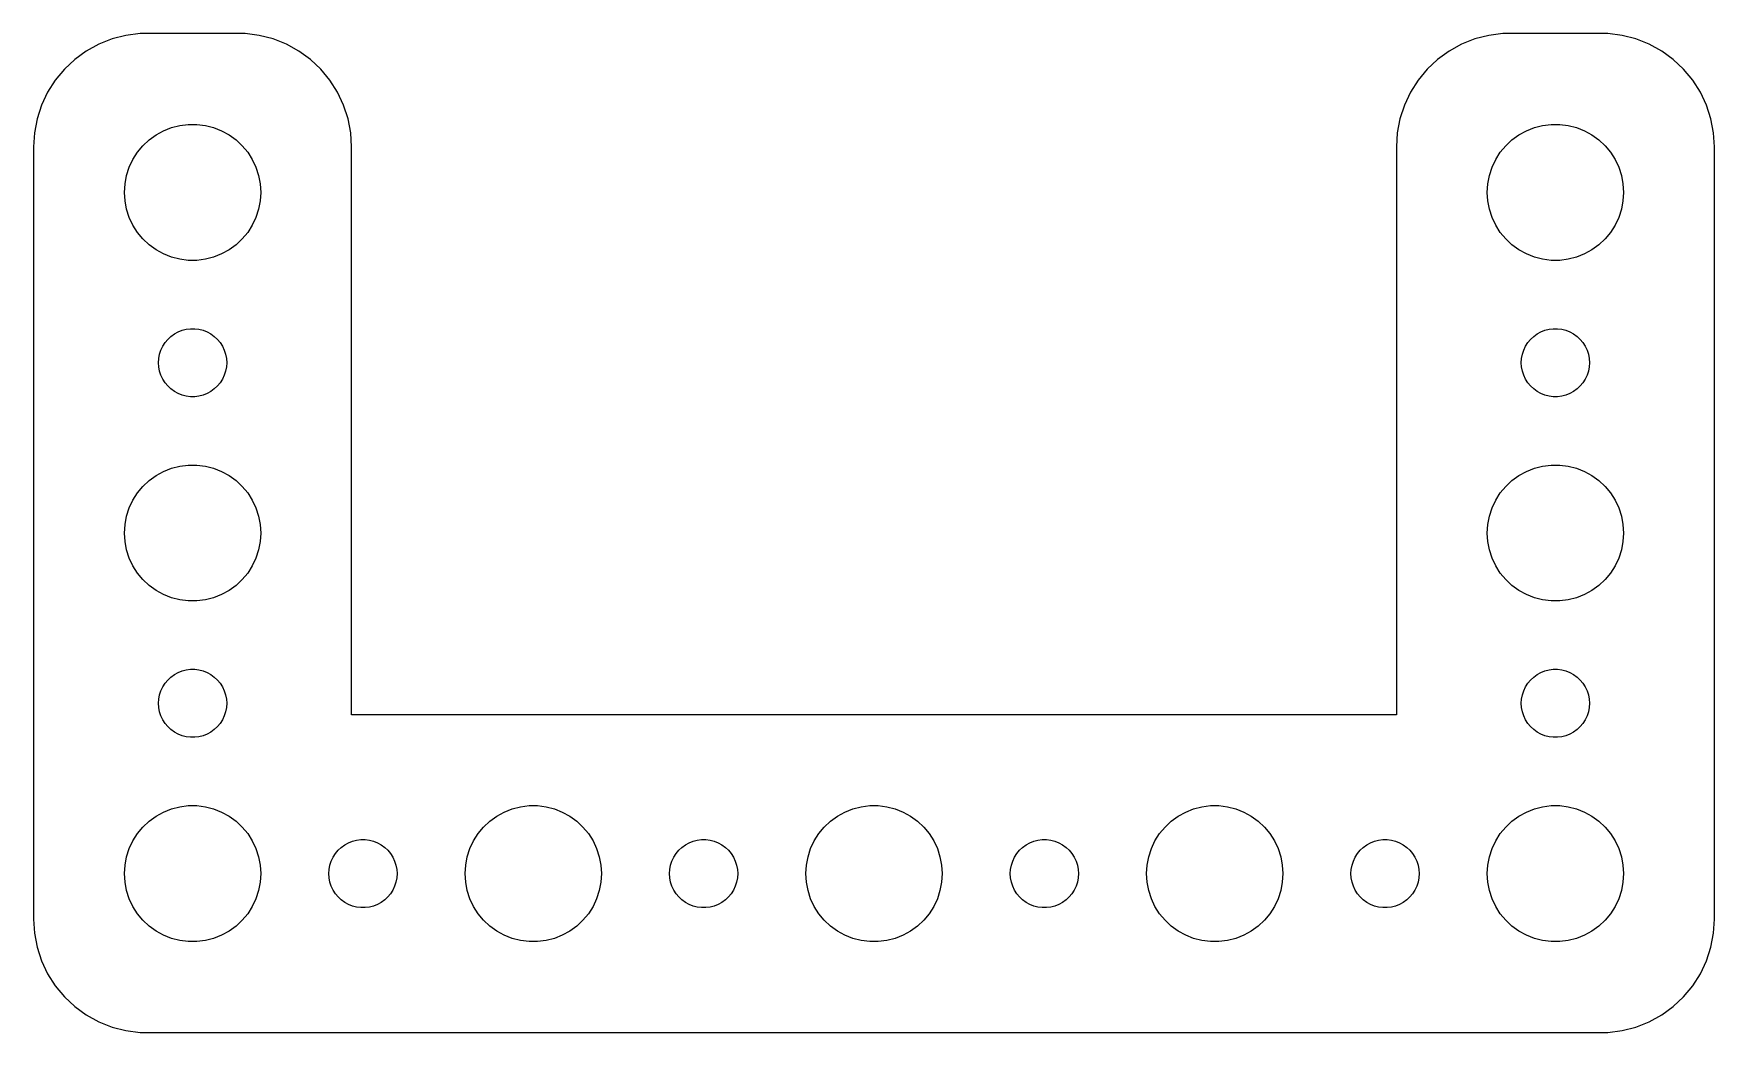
# Model space of a CAD drawing. Header units: metres. Extents: x -37 to 37, y 47 to 145.
# Drawn here: x -37 to 37, y 47 to 91 of the extents above; entities that cross this region are included whole.
import ezdxf

# ---------------------------------------------------------------- set-up
doc = ezdxf.new("R2010")
doc.units = ezdxf.units.M

msp = doc.modelspace()

# ---------------------------------------------------------------- linework, layer by layer
for p, q in [((-34.1289, 90.5241), (-34.6791, 90.2216)), ((-33.5451, 90.7553), (-34.1289, 90.5241)), ((-32.9369, 90.9114), (-33.5451, 90.7553)), ((-32.3139, 90.9901), (-32.9369, 90.9114)), ((-27.686, 90.9901), (-32.3139, 90.9901)), ((-27.0631, 90.9114), (-27.686, 90.9901)), ((-26.4549, 90.7553), (-27.0631, 90.9114)), ((-25.8711, 90.5241), (-26.4549, 90.7553)), ((-25.3209, 90.2216), (-25.8711, 90.5241)), ((25.8711, 90.5241), (25.3209, 90.2216)), ((26.4549, 90.7553), (25.8711, 90.5241)), ((27.0631, 90.9114), (26.4549, 90.7553)), ((27.686, 90.9901), (27.0631, 90.9114)), ((32.3139, 90.9901), (27.686, 90.9901)), ((32.9369, 90.9114), (32.3139, 90.9901)), ((33.5451, 90.7553), (32.9369, 90.9114)), ((34.1289, 90.5241), (33.5451, 90.7553)), ((34.6791, 90.2216), (34.1289, 90.5241)), ((-35.1871, 89.8526), (-35.6448, 89.4227)), ((-34.6791, 90.2216), (-35.1871, 89.8526)), ((-24.8129, 89.8526), (-25.3209, 90.2216)), ((-24.3551, 89.4227), (-24.8129, 89.8526)), ((24.8129, 89.8526), (24.3551, 89.4227)), ((25.3209, 90.2216), (24.8129, 89.8526)), ((35.1871, 89.8526), (34.6791, 90.2216)), ((35.6448, 89.4227), (35.1871, 89.8526)), ((-36.0451, 88.9389), (-36.3815, 88.4088)), ((-35.6448, 89.4227), (-36.0451, 88.9389)), ((-23.9549, 88.9389), (-24.3551, 89.4227)), ((-23.6185, 88.4088), (-23.9549, 88.9389)), ((23.9549, 88.9389), (23.6185, 88.4088)), ((24.3551, 89.4227), (23.9549, 88.9389)), ((36.0451, 88.9389), (35.6448, 89.4227)), ((36.3815, 88.4088), (36.0451, 88.9389)), ((-36.3815, 88.4088), (-36.6489, 87.8406)), ((-23.3511, 87.8406), (-23.6185, 88.4088)), ((23.6185, 88.4088), (23.3511, 87.8406)), ((36.6489, 87.8406), (36.3815, 88.4088)), ((-36.6489, 87.8406), (-36.8429, 87.2434)), ((-23.1571, 87.2434), (-23.3511, 87.8406)), ((23.3511, 87.8406), (23.1571, 87.2434)), ((36.8429, 87.2434), (36.6489, 87.8406)), ((-36.9606, 86.6267), (-37, 86)), ((-36.8429, 87.2434), (-36.9606, 86.6267)), ((-31.6075, 86.533), (-31.2773, 86.7145)), ((-31.2773, 86.7145), (-30.927, 86.8532)), ((-30.927, 86.8532), (-30.5621, 86.9469)), ((-30.5621, 86.9469), (-30.1884, 86.9941)), ((-30.1884, 86.9941), (-29.8116, 86.9941)), ((-29.8116, 86.9941), (-29.4379, 86.9469)), ((-29.4379, 86.9469), (-29.0729, 86.8532)), ((-29.0729, 86.8532), (-28.7227, 86.7145)), ((-28.7227, 86.7145), (-28.3925, 86.533)), ((-23.0394, 86.6267), (-23.1571, 87.2434)), ((-23, 86), (-23.0394, 86.6267)), ((23.0394, 86.6267), (23, 86)), ((23.1571, 87.2434), (23.0394, 86.6267)), ((28.3925, 86.533), (28.7227, 86.7145)), ((28.7227, 86.7145), (29.0729, 86.8532)), ((29.0729, 86.8532), (29.4379, 86.9469)), ((29.4379, 86.9469), (29.8116, 86.9941)), ((29.8116, 86.9941), (30.1884, 86.9941)), ((30.1884, 86.9941), (30.5621, 86.9469)), ((30.5621, 86.9469), (30.927, 86.8532)), ((30.927, 86.8532), (31.2773, 86.7145)), ((31.2773, 86.7145), (31.6075, 86.533)), ((36.9606, 86.6267), (36.8429, 87.2434)), ((37, 86), (36.9606, 86.6267)), ((-37, 86), (-37, 52)), ((-32.427, 85.7634), (-32.1869, 86.0536)), ((-32.1869, 86.0536), (-31.9123, 86.3115)), ((-31.9123, 86.3115), (-31.6075, 86.533)), ((-28.3925, 86.533), (-28.0877, 86.3115)), ((-28.0877, 86.3115), (-27.8131, 86.0536)), ((-27.8131, 86.0536), (-27.5729, 85.7634)), ((-23, 60.9901), (-23, 86)), ((23, 86), (23, 60.9901)), ((27.5729, 85.7634), (27.8131, 86.0536)), ((27.8131, 86.0536), (28.0877, 86.3115)), ((28.0877, 86.3115), (28.3925, 86.533)), ((31.6075, 86.533), (31.9123, 86.3115)), ((31.9123, 86.3115), (32.1869, 86.0536)), ((32.1869, 86.0536), (32.427, 85.7634)), ((37, 52), (37, 86)), ((-32.9057, 84.7461), (-32.7893, 85.1044)), ((-32.7893, 85.1044), (-32.6289, 85.4453)), ((-32.6289, 85.4453), (-32.427, 85.7634)), ((-27.5729, 85.7634), (-27.3711, 85.4453)), ((-27.3711, 85.4453), (-27.2107, 85.1044)), ((-27.2107, 85.1044), (-27.0942, 84.7461)), ((27.0942, 84.7461), (27.2107, 85.1044)), ((27.2107, 85.1044), (27.3711, 85.4453)), ((27.3711, 85.4453), (27.5729, 85.7634)), ((32.427, 85.7634), (32.6289, 85.4453)), ((32.6289, 85.4453), (32.7893, 85.1044)), ((32.7893, 85.1044), (32.9057, 84.7461)), ((-33, 84), (-32.9763, 84.376)), ((-32.9763, 84.376), (-32.9057, 84.7461)), ((-27.0942, 84.7461), (-27.0237, 84.376)), ((-27.0237, 84.376), (-27, 84)), ((27, 84), (27.0237, 84.376)), ((27.0237, 84.376), (27.0942, 84.7461)), ((32.9057, 84.7461), (32.9763, 84.376)), ((32.9763, 84.376), (33, 84)), ((-32.9763, 83.624), (-33, 84)), ((-32.9057, 83.2539), (-32.9763, 83.624)), ((-27.0237, 83.624), (-27.0942, 83.2539)), ((-27, 84), (-27.0237, 83.624)), ((27.0237, 83.624), (27, 84)), ((27.0942, 83.2539), (27.0237, 83.624)), ((32.9763, 83.624), (32.9057, 83.2539)), ((33, 84), (32.9763, 83.624)), ((-32.7893, 82.8956), (-32.9057, 83.2539)), ((-32.6289, 82.5547), (-32.7893, 82.8956)), ((-27.2107, 82.8956), (-27.3711, 82.5547)), ((-27.0942, 83.2539), (-27.2107, 82.8956)), ((27.2107, 82.8956), (27.0942, 83.2539)), ((27.3711, 82.5547), (27.2107, 82.8956)), ((32.7893, 82.8956), (32.6289, 82.5547)), ((32.9057, 83.2539), (32.7893, 82.8956)), ((-32.427, 82.2366), (-32.6289, 82.5547)), ((-32.1869, 81.9464), (-32.427, 82.2366)), ((-27.5729, 82.2366), (-27.8131, 81.9464)), ((-27.3711, 82.5547), (-27.5729, 82.2366)), ((27.5729, 82.2366), (27.3711, 82.5547)), ((27.8131, 81.9464), (27.5729, 82.2366)), ((32.427, 82.2366), (32.1869, 81.9464)), ((32.6289, 82.5547), (32.427, 82.2366)), ((-31.9123, 81.6884), (-32.1869, 81.9464)), ((-31.6075, 81.467), (-31.9123, 81.6884)), ((-31.2773, 81.2855), (-31.6075, 81.467)), ((-28.3925, 81.467), (-28.7227, 81.2855)), ((-28.0877, 81.6884), (-28.3925, 81.467)), ((-27.8131, 81.9464), (-28.0877, 81.6884)), ((28.0877, 81.6884), (27.8131, 81.9464)), ((28.3925, 81.467), (28.0877, 81.6884)), ((28.7227, 81.2855), (28.3925, 81.467)), ((31.6075, 81.467), (31.2773, 81.2855)), ((31.9123, 81.6884), (31.6075, 81.467)), ((32.1869, 81.9464), (31.9123, 81.6884)), ((-30.927, 81.1468), (-31.2773, 81.2855)), ((-30.5621, 81.0531), (-30.927, 81.1468)), ((-30.1884, 81.0059), (-30.5621, 81.0531)), ((-29.8116, 81.0059), (-30.1884, 81.0059)), ((-29.4379, 81.0531), (-29.8116, 81.0059)), ((-29.0729, 81.1468), (-29.4379, 81.0531)), ((-28.7227, 81.2855), (-29.0729, 81.1468)), ((29.0729, 81.1468), (28.7227, 81.2855)), ((29.4379, 81.0531), (29.0729, 81.1468)), ((29.8116, 81.0059), (29.4379, 81.0531)), ((30.1884, 81.0059), (29.8116, 81.0059)), ((30.5621, 81.0531), (30.1884, 81.0059)), ((30.927, 81.1468), (30.5621, 81.0531)), ((31.2773, 81.2855), (30.927, 81.1468)), ((-30.9561, 77.6558), (-30.8037, 77.7665)), ((-30.8037, 77.7665), (-30.6387, 77.8572)), ((-30.6387, 77.8572), (-30.4635, 77.9266)), ((-30.4635, 77.9266), (-30.2811, 77.9734)), ((-30.2811, 77.9734), (-30.0942, 77.997)), ((-30.0942, 77.997), (-29.9058, 77.997)), ((-29.9058, 77.997), (-29.7189, 77.9734)), ((-29.7189, 77.9734), (-29.5365, 77.9266)), ((-29.5365, 77.9266), (-29.3613, 77.8572)), ((-29.3613, 77.8572), (-29.1963, 77.7665)), ((-29.1963, 77.7665), (-29.0439, 77.6558)), ((29.0439, 77.6558), (29.1963, 77.7665)), ((29.1963, 77.7665), (29.3613, 77.8572)), ((29.3613, 77.8572), (29.5365, 77.9266)), ((29.5365, 77.9266), (29.7189, 77.9734)), ((29.7189, 77.9734), (29.9058, 77.997)), ((29.9058, 77.997), (30.0942, 77.997)), ((30.0942, 77.997), (30.2811, 77.9734)), ((30.2811, 77.9734), (30.4635, 77.9266)), ((30.4635, 77.9266), (30.6387, 77.8572)), ((30.6387, 77.8572), (30.8037, 77.7665)), ((30.8037, 77.7665), (30.9561, 77.6558)), ((-31.4529, 76.873), (-31.3947, 77.0522)), ((-31.3947, 77.0522), (-31.3145, 77.2226)), ((-31.3145, 77.2226), (-31.2135, 77.3817)), ((-31.2135, 77.3817), (-31.0934, 77.5268)), ((-31.0934, 77.5268), (-30.9561, 77.6558)), ((-29.0439, 77.6558), (-28.9065, 77.5268)), ((-28.9065, 77.5268), (-28.7865, 77.3817)), ((-28.7865, 77.3817), (-28.6855, 77.2226)), ((-28.6855, 77.2226), (-28.6053, 77.0522)), ((-28.6053, 77.0522), (-28.5471, 76.873)), ((28.5471, 76.873), (28.6053, 77.0522)), ((28.6053, 77.0522), (28.6855, 77.2226)), ((28.6855, 77.2226), (28.7865, 77.3817)), ((28.7865, 77.3817), (28.9065, 77.5268)), ((28.9065, 77.5268), (29.0439, 77.6558)), ((30.9561, 77.6558), (31.0934, 77.5268)), ((31.0934, 77.5268), (31.2135, 77.3817)), ((31.2135, 77.3817), (31.3145, 77.2226)), ((31.3145, 77.2226), (31.3947, 77.0522)), ((31.3947, 77.0522), (31.4529, 76.873)), ((-31.5, 76.5), (-31.4882, 76.688)), ((-31.4882, 76.312), (-31.5, 76.5)), ((-31.4882, 76.688), (-31.4529, 76.873)), ((-31.4529, 76.127), (-31.4882, 76.312)), ((-28.5471, 76.873), (-28.5118, 76.688)), ((-28.5118, 76.312), (-28.5471, 76.127)), ((-28.5118, 76.688), (-28.5, 76.5)), ((-28.5, 76.5), (-28.5118, 76.312)), ((28.5, 76.5), (28.5118, 76.688)), ((28.5118, 76.312), (28.5, 76.5)), ((28.5118, 76.688), (28.5471, 76.873)), ((28.5471, 76.127), (28.5118, 76.312)), ((31.4529, 76.873), (31.4882, 76.688)), ((31.4882, 76.312), (31.4529, 76.127)), ((31.4882, 76.688), (31.5, 76.5)), ((31.5, 76.5), (31.4882, 76.312)), ((-31.3947, 75.9478), (-31.4529, 76.127)), ((-31.3145, 75.7774), (-31.3947, 75.9478)), ((-31.2135, 75.6183), (-31.3145, 75.7774)), ((-31.0934, 75.4732), (-31.2135, 75.6183)), ((-28.7865, 75.6183), (-28.9065, 75.4732)), ((-28.6855, 75.7774), (-28.7865, 75.6183)), ((-28.6053, 75.9478), (-28.6855, 75.7774)), ((-28.5471, 76.127), (-28.6053, 75.9478)), ((28.6053, 75.9478), (28.5471, 76.127)), ((28.6855, 75.7774), (28.6053, 75.9478)), ((28.7865, 75.6183), (28.6855, 75.7774)), ((28.9065, 75.4732), (28.7865, 75.6183)), ((31.2135, 75.6183), (31.0934, 75.4732)), ((31.3145, 75.7774), (31.2135, 75.6183)), ((31.3947, 75.9478), (31.3145, 75.7774)), ((31.4529, 76.127), (31.3947, 75.9478)), ((-30.9561, 75.3442), (-31.0934, 75.4732)), ((-30.8037, 75.2335), (-30.9561, 75.3442)), ((-30.6387, 75.1427), (-30.8037, 75.2335)), ((-30.4635, 75.0734), (-30.6387, 75.1427)), ((-30.2811, 75.0266), (-30.4635, 75.0734)), ((-30.0942, 75.003), (-30.2811, 75.0266)), ((-29.9058, 75.003), (-30.0942, 75.003)), ((-29.7189, 75.0266), (-29.9058, 75.003)), ((-29.5365, 75.0734), (-29.7189, 75.0266)), ((-29.3613, 75.1427), (-29.5365, 75.0734)), ((-29.1963, 75.2335), (-29.3613, 75.1427)), ((-29.0439, 75.3442), (-29.1963, 75.2335)), ((-28.9065, 75.4732), (-29.0439, 75.3442)), ((29.0439, 75.3442), (28.9065, 75.4732)), ((29.1963, 75.2335), (29.0439, 75.3442)), ((29.3613, 75.1427), (29.1963, 75.2335)), ((29.5365, 75.0734), (29.3613, 75.1427)), ((29.7189, 75.0266), (29.5365, 75.0734)), ((29.9058, 75.003), (29.7189, 75.0266)), ((30.0942, 75.003), (29.9058, 75.003)), ((30.2811, 75.0266), (30.0942, 75.003)), ((30.4635, 75.0734), (30.2811, 75.0266)), ((30.6387, 75.1427), (30.4635, 75.0734)), ((30.8037, 75.2335), (30.6387, 75.1427)), ((30.9561, 75.3442), (30.8037, 75.2335)), ((31.0934, 75.4732), (30.9561, 75.3442)), ((-31.2773, 71.7145), (-30.927, 71.8532)), ((-30.927, 71.8532), (-30.5621, 71.9469)), ((-30.5621, 71.9469), (-30.1884, 71.9941)), ((-30.1884, 71.9941), (-29.8116, 71.9941)), ((-29.8116, 71.9941), (-29.4379, 71.9469)), ((-29.4379, 71.9469), (-29.0729, 71.8532)), ((-29.0729, 71.8532), (-28.7227, 71.7145)), ((28.7227, 71.7145), (29.0729, 71.8532)), ((29.0729, 71.8532), (29.4379, 71.9469)), ((29.4379, 71.9469), (29.8116, 71.9941)), ((29.8116, 71.9941), (30.1884, 71.9941)), ((30.1884, 71.9941), (30.5621, 71.9469)), ((30.5621, 71.9469), (30.927, 71.8532)), ((30.927, 71.8532), (31.2773, 71.7145)), ((-32.427, 70.7634), (-32.1869, 71.0536)), ((-32.1869, 71.0536), (-31.9123, 71.3115)), ((-31.9123, 71.3115), (-31.6075, 71.533)), ((-31.6075, 71.533), (-31.2773, 71.7145)), ((-28.7227, 71.7145), (-28.3925, 71.533)), ((-28.3925, 71.533), (-28.0877, 71.3115)), ((-28.0877, 71.3115), (-27.8131, 71.0536)), ((-27.8131, 71.0536), (-27.5729, 70.7634)), ((27.5729, 70.7634), (27.8131, 71.0536)), ((27.8131, 71.0536), (28.0877, 71.3115)), ((28.0877, 71.3115), (28.3925, 71.533)), ((28.3925, 71.533), (28.7227, 71.7145)), ((31.2773, 71.7145), (31.6075, 71.533)), ((31.6075, 71.533), (31.9123, 71.3115)), ((31.9123, 71.3115), (32.1869, 71.0536)), ((32.1869, 71.0536), (32.427, 70.7634)), ((-32.7893, 70.1044), (-32.6289, 70.4453)), ((-32.6289, 70.4453), (-32.427, 70.7634)), ((-27.5729, 70.7634), (-27.3711, 70.4453)), ((-27.3711, 70.4453), (-27.2107, 70.1044)), ((27.2107, 70.1044), (27.3711, 70.4453)), ((27.3711, 70.4453), (27.5729, 70.7634)), ((32.427, 70.7634), (32.6289, 70.4453)), ((32.6289, 70.4453), (32.7893, 70.1044)), ((-32.9763, 69.376), (-32.9057, 69.7461)), ((-32.9057, 69.7461), (-32.7893, 70.1044)), ((-27.2107, 70.1044), (-27.0942, 69.7461)), ((-27.0942, 69.7461), (-27.0237, 69.376)), ((27.0237, 69.376), (27.0942, 69.7461)), ((27.0942, 69.7461), (27.2107, 70.1044)), ((32.7893, 70.1044), (32.9057, 69.7461)), ((32.9057, 69.7461), (32.9763, 69.376)), ((-33, 69), (-32.9763, 69.376)), ((-32.9763, 68.624), (-33, 69)), ((-27.0237, 69.376), (-27, 69)), ((-27, 69), (-27.0237, 68.624)), ((27, 69), (27.0237, 69.376)), ((27.0237, 68.624), (27, 69)), ((32.9763, 69.376), (33, 69)), ((33, 69), (32.9763, 68.624)), ((-32.9057, 68.2539), (-32.9763, 68.624)), ((-32.7893, 67.8956), (-32.9057, 68.2539)), ((-27.0942, 68.2539), (-27.2107, 67.8956)), ((-27.0237, 68.624), (-27.0942, 68.2539)), ((27.0942, 68.2539), (27.0237, 68.624)), ((27.2107, 67.8956), (27.0942, 68.2539)), ((32.9057, 68.2539), (32.7893, 67.8956)), ((32.9763, 68.624), (32.9057, 68.2539)), ((-32.6289, 67.5547), (-32.7893, 67.8956)), ((-32.427, 67.2366), (-32.6289, 67.5547)), ((-27.3711, 67.5547), (-27.5729, 67.2366)), ((-27.2107, 67.8956), (-27.3711, 67.5547)), ((27.3711, 67.5547), (27.2107, 67.8956)), ((27.5729, 67.2366), (27.3711, 67.5547)), ((32.6289, 67.5547), (32.427, 67.2366)), ((32.7893, 67.8956), (32.6289, 67.5547)), ((-32.1869, 66.9464), (-32.427, 67.2366)), ((-31.9123, 66.6884), (-32.1869, 66.9464)), ((-31.6075, 66.467), (-31.9123, 66.6884)), ((-28.0877, 66.6884), (-28.3925, 66.467)), ((-27.8131, 66.9464), (-28.0877, 66.6884)), ((-27.5729, 67.2366), (-27.8131, 66.9464)), ((27.8131, 66.9464), (27.5729, 67.2366)), ((28.0877, 66.6884), (27.8131, 66.9464)), ((28.3925, 66.467), (28.0877, 66.6884)), ((31.9123, 66.6884), (31.6075, 66.467)), ((32.1869, 66.9464), (31.9123, 66.6884)), ((32.427, 67.2366), (32.1869, 66.9464)), ((-31.2773, 66.2855), (-31.6075, 66.467)), ((-30.927, 66.1468), (-31.2773, 66.2855)), ((-30.5621, 66.0531), (-30.927, 66.1468)), ((-30.1884, 66.0059), (-30.5621, 66.0531)), ((-29.8116, 66.0059), (-30.1884, 66.0059)), ((-29.4379, 66.0531), (-29.8116, 66.0059)), ((-29.0729, 66.1468), (-29.4379, 66.0531)), ((-28.7227, 66.2855), (-29.0729, 66.1468)), ((-28.3925, 66.467), (-28.7227, 66.2855)), ((28.7227, 66.2855), (28.3925, 66.467)), ((29.0729, 66.1468), (28.7227, 66.2855)), ((29.4379, 66.0531), (29.0729, 66.1468)), ((29.8116, 66.0059), (29.4379, 66.0531)), ((30.1884, 66.0059), (29.8116, 66.0059)), ((30.5621, 66.0531), (30.1884, 66.0059)), ((30.927, 66.1468), (30.5621, 66.0531)), ((31.2773, 66.2855), (30.927, 66.1468)), ((31.6075, 66.467), (31.2773, 66.2855)), ((-30.6387, 62.8572), (-30.4635, 62.9266)), ((-30.4635, 62.9266), (-30.2811, 62.9734)), ((-30.2811, 62.9734), (-30.0942, 62.997)), ((-30.0942, 62.997), (-29.9058, 62.997)), ((-29.9058, 62.997), (-29.7189, 62.9734)), ((-29.7189, 62.9734), (-29.5365, 62.9266)), ((-29.5365, 62.9266), (-29.3613, 62.8572)), ((29.3613, 62.8572), (29.5365, 62.9266)), ((29.5365, 62.9266), (29.7189, 62.9734)), ((29.7189, 62.9734), (29.9058, 62.997)), ((29.9058, 62.997), (30.0942, 62.997)), ((30.0942, 62.997), (30.2811, 62.9734)), ((30.2811, 62.9734), (30.4635, 62.9266)), ((30.4635, 62.9266), (30.6387, 62.8572)), ((-31.3947, 62.0522), (-31.3145, 62.2226)), ((-31.3145, 62.2226), (-31.2135, 62.3817)), ((-31.2135, 62.3817), (-31.0934, 62.5268)), ((-31.0934, 62.5268), (-30.9561, 62.6558)), ((-30.9561, 62.6558), (-30.8037, 62.7665)), ((-30.8037, 62.7665), (-30.6387, 62.8572)), ((-29.3613, 62.8572), (-29.1963, 62.7665)), ((-29.1963, 62.7665), (-29.0439, 62.6558)), ((-29.0439, 62.6558), (-28.9065, 62.5268)), ((-28.9065, 62.5268), (-28.7865, 62.3817)), ((-28.7865, 62.3817), (-28.6855, 62.2226)), ((-28.6855, 62.2226), (-28.6053, 62.0522)), ((28.6053, 62.0522), (28.6855, 62.2226)), ((28.6855, 62.2226), (28.7865, 62.3817)), ((28.7865, 62.3817), (28.9065, 62.5268)), ((28.9065, 62.5268), (29.0439, 62.6558)), ((29.0439, 62.6558), (29.1963, 62.7665)), ((29.1963, 62.7665), (29.3613, 62.8572)), ((30.6387, 62.8572), (30.8037, 62.7665)), ((30.8037, 62.7665), (30.9561, 62.6558)), ((30.9561, 62.6558), (31.0934, 62.5268)), ((31.0934, 62.5268), (31.2135, 62.3817)), ((31.2135, 62.3817), (31.3145, 62.2226)), ((31.3145, 62.2226), (31.3947, 62.0522)), ((-31.5, 61.5), (-31.4882, 61.688)), ((-31.4882, 61.312), (-31.5, 61.5)), ((-31.4882, 61.688), (-31.4529, 61.873)), ((-31.4529, 61.873), (-31.3947, 62.0522)), ((-28.6053, 62.0522), (-28.5471, 61.873)), ((-28.5471, 61.873), (-28.5118, 61.688)), ((-28.5118, 61.688), (-28.5, 61.5)), ((-28.5, 61.5), (-28.5118, 61.312)), ((28.5, 61.5), (28.5118, 61.688)), ((28.5118, 61.312), (28.5, 61.5)), ((28.5118, 61.688), (28.5471, 61.873)), ((28.5471, 61.873), (28.6053, 62.0522)), ((31.3947, 62.0522), (31.4529, 61.873)), ((31.4529, 61.873), (31.4882, 61.688)), ((31.4882, 61.688), (31.5, 61.5)), ((31.5, 61.5), (31.4882, 61.312)), ((-31.4529, 61.127), (-31.4882, 61.312)), ((-31.3947, 60.9478), (-31.4529, 61.127)), ((-31.3145, 60.7774), (-31.3947, 60.9478)), ((-31.2135, 60.6183), (-31.3145, 60.7774)), ((-28.6855, 60.7774), (-28.7865, 60.6183)), ((-28.6053, 60.9478), (-28.6855, 60.7774)), ((-28.5471, 61.127), (-28.6053, 60.9478)), ((-28.5118, 61.312), (-28.5471, 61.127)), ((23, 60.9901), (-23, 60.9901)), ((28.5471, 61.127), (28.5118, 61.312)), ((28.6053, 60.9478), (28.5471, 61.127)), ((28.6855, 60.7774), (28.6053, 60.9478)), ((28.7865, 60.6183), (28.6855, 60.7774)), ((31.3145, 60.7774), (31.2135, 60.6183)), ((31.3947, 60.9478), (31.3145, 60.7774)), ((31.4529, 61.127), (31.3947, 60.9478)), ((31.4882, 61.312), (31.4529, 61.127)), ((-31.0934, 60.4732), (-31.2135, 60.6183)), ((-30.9561, 60.3442), (-31.0934, 60.4732)), ((-30.8037, 60.2335), (-30.9561, 60.3442)), ((-30.6387, 60.1427), (-30.8037, 60.2335)), ((-30.4635, 60.0734), (-30.6387, 60.1427)), ((-30.2811, 60.0266), (-30.4635, 60.0734)), ((-30.0942, 60.0029), (-30.2811, 60.0266)), ((-29.9058, 60.0029), (-30.0942, 60.0029)), ((-29.7189, 60.0266), (-29.9058, 60.0029)), ((-29.5365, 60.0734), (-29.7189, 60.0266)), ((-29.3613, 60.1427), (-29.5365, 60.0734)), ((-29.1963, 60.2335), (-29.3613, 60.1427)), ((-29.0439, 60.3442), (-29.1963, 60.2335)), ((-28.9065, 60.4732), (-29.0439, 60.3442)), ((-28.7865, 60.6183), (-28.9065, 60.4732)), ((28.9065, 60.4732), (28.7865, 60.6183)), ((29.0439, 60.3442), (28.9065, 60.4732)), ((29.1963, 60.2335), (29.0439, 60.3442)), ((29.3613, 60.1427), (29.1963, 60.2335)), ((29.5365, 60.0734), (29.3613, 60.1427)), ((29.7189, 60.0266), (29.5365, 60.0734)), ((29.9058, 60.0029), (29.7189, 60.0266)), ((30.0942, 60.0029), (29.9058, 60.0029)), ((30.2811, 60.0266), (30.0942, 60.0029)), ((30.4635, 60.0734), (30.2811, 60.0266)), ((30.6387, 60.1427), (30.4635, 60.0734)), ((30.8037, 60.2335), (30.6387, 60.1427)), ((30.9561, 60.3442), (30.8037, 60.2335)), ((31.0934, 60.4732), (30.9561, 60.3442)), ((31.2135, 60.6183), (31.0934, 60.4732)), ((-30.5621, 56.9469), (-30.1884, 56.9941)), ((-30.1884, 56.9941), (-29.8116, 56.9941)), ((-29.8116, 56.9941), (-29.4379, 56.9469)), ((-15.5621, 56.9469), (-15.1884, 56.9941)), ((-15.1884, 56.9941), (-14.8116, 56.9941)), ((-14.8116, 56.9941), (-14.4379, 56.9469)), ((-0.56213, 56.9469), (-0.18837, 56.9941)), ((-0.18837, 56.9941), (0.18837, 56.9941)), ((0.18837, 56.9941), (0.56213, 56.9469)), ((14.4379, 56.9469), (14.8116, 56.9941)), ((14.8116, 56.9941), (15.1884, 56.9941)), ((15.1884, 56.9941), (15.5621, 56.9469)), ((29.4379, 56.9469), (29.8116, 56.9941)), ((29.8116, 56.9941), (30.1884, 56.9941)), ((30.1884, 56.9941), (30.5621, 56.9469)), ((-32.1869, 56.0536), (-31.9123, 56.3115)), ((-31.9123, 56.3115), (-31.6075, 56.533)), ((-31.6075, 56.533), (-31.2773, 56.7145)), ((-31.2773, 56.7145), (-30.927, 56.8532)), ((-30.927, 56.8532), (-30.5621, 56.9469)), ((-29.4379, 56.9469), (-29.0729, 56.8532)), ((-29.0729, 56.8532), (-28.7227, 56.7145)), ((-28.7227, 56.7145), (-28.3925, 56.533)), ((-28.3925, 56.533), (-28.0877, 56.3115)), ((-28.0877, 56.3115), (-27.8131, 56.0536)), ((-17.1869, 56.0536), (-16.9123, 56.3115)), ((-16.9123, 56.3115), (-16.6075, 56.533)), ((-16.6075, 56.533), (-16.2773, 56.7145)), ((-16.2773, 56.7145), (-15.927, 56.8532)), ((-15.927, 56.8532), (-15.5621, 56.9469)), ((-14.4379, 56.9469), (-14.0729, 56.8532)), ((-14.0729, 56.8532), (-13.7227, 56.7145)), ((-13.7227, 56.7145), (-13.3925, 56.533)), ((-13.3925, 56.533), (-13.0877, 56.3115)), ((-13.0877, 56.3115), (-12.8131, 56.0536)), ((-2.1869, 56.0536), (-1.91226, 56.3115)), ((-1.91226, 56.3115), (-1.60747, 56.533)), ((-1.60747, 56.533), (-1.27733, 56.7145)), ((-1.27733, 56.7145), (-0.92705, 56.8532)), ((-0.92705, 56.8532), (-0.56213, 56.9469)), ((0.56213, 56.9469), (0.92705, 56.8532)), ((0.92705, 56.8532), (1.27733, 56.7145)), ((1.27733, 56.7145), (1.60747, 56.533)), ((1.60747, 56.533), (1.91226, 56.3115)), ((1.91226, 56.3115), (2.1869, 56.0536)), ((12.8131, 56.0536), (13.0877, 56.3115)), ((13.0877, 56.3115), (13.3925, 56.533)), ((13.3925, 56.533), (13.7227, 56.7145)), ((13.7227, 56.7145), (14.0729, 56.8532)), ((14.0729, 56.8532), (14.4379, 56.9469)), ((15.5621, 56.9469), (15.927, 56.8532)), ((15.927, 56.8532), (16.2773, 56.7145)), ((16.2773, 56.7145), (16.6075, 56.533)), ((16.6075, 56.533), (16.9123, 56.3115)), ((16.9123, 56.3115), (17.1869, 56.0536)), ((27.8131, 56.0536), (28.0877, 56.3115)), ((28.0877, 56.3115), (28.3925, 56.533)), ((28.3925, 56.533), (28.7227, 56.7145)), ((28.7227, 56.7145), (29.0729, 56.8532)), ((29.0729, 56.8532), (29.4379, 56.9469)), ((30.5621, 56.9469), (30.927, 56.8532)), ((30.927, 56.8532), (31.2773, 56.7145)), ((31.2773, 56.7145), (31.6075, 56.533)), ((31.6075, 56.533), (31.9123, 56.3115)), ((31.9123, 56.3115), (32.1869, 56.0536)), ((-32.6289, 55.4453), (-32.427, 55.7634)), ((-32.427, 55.7634), (-32.1869, 56.0536)), ((-27.8131, 56.0536), (-27.5729, 55.7634)), ((-27.5729, 55.7634), (-27.3711, 55.4453)), ((-17.6289, 55.4453), (-17.427, 55.7634)), ((-17.427, 55.7634), (-17.1869, 56.0536)), ((-12.8131, 56.0536), (-12.5729, 55.7634)), ((-12.5729, 55.7634), (-12.3711, 55.4453)), ((-2.62891, 55.4453), (-2.42705, 55.7634)), ((-2.42705, 55.7634), (-2.1869, 56.0536)), ((2.1869, 56.0536), (2.42705, 55.7634)), ((2.42705, 55.7634), (2.62891, 55.4453)), ((12.3711, 55.4453), (12.5729, 55.7634)), ((12.5729, 55.7634), (12.8131, 56.0536)), ((17.1869, 56.0536), (17.427, 55.7634)), ((17.427, 55.7634), (17.6289, 55.4453)), ((27.3711, 55.4453), (27.5729, 55.7634)), ((27.5729, 55.7634), (27.8131, 56.0536)), ((32.1869, 56.0536), (32.427, 55.7634)), ((32.427, 55.7634), (32.6289, 55.4453)), ((-32.9057, 54.7461), (-32.7893, 55.1044)), ((-32.7893, 55.1044), (-32.6289, 55.4453)), ((-27.3711, 55.4453), (-27.2107, 55.1044)), ((-27.2107, 55.1044), (-27.0942, 54.7461)), ((-23.8145, 54.7226), (-23.7135, 54.8817)), ((-23.7135, 54.8817), (-23.5934, 55.0268)), ((-23.5934, 55.0268), (-23.4561, 55.1558)), ((-23.4561, 55.1558), (-23.3037, 55.2665)), ((-23.3037, 55.2665), (-23.1387, 55.3572)), ((-23.1387, 55.3572), (-22.9635, 55.4266)), ((-22.9635, 55.4266), (-22.7811, 55.4734)), ((-22.7811, 55.4734), (-22.5942, 55.497)), ((-22.5942, 55.497), (-22.4058, 55.497)), ((-22.4058, 55.497), (-22.2189, 55.4734)), ((-22.2189, 55.4734), (-22.0365, 55.4266)), ((-22.0365, 55.4266), (-21.8613, 55.3572)), ((-21.8613, 55.3572), (-21.6963, 55.2665)), ((-21.6963, 55.2665), (-21.5439, 55.1558)), ((-21.5439, 55.1558), (-21.4065, 55.0268)), ((-21.4065, 55.0268), (-21.2865, 54.8817)), ((-21.2865, 54.8817), (-21.1855, 54.7226)), ((-17.9057, 54.7461), (-17.7893, 55.1044)), ((-17.7893, 55.1044), (-17.6289, 55.4453)), ((-12.3711, 55.4453), (-12.2107, 55.1044)), ((-12.2107, 55.1044), (-12.0942, 54.7461)), ((-8.81445, 54.7226), (-8.71352, 54.8817)), ((-8.71352, 54.8817), (-8.59344, 55.0268)), ((-8.59344, 55.0268), (-8.45613, 55.1558)), ((-8.45613, 55.1558), (-8.30373, 55.2665)), ((-8.30373, 55.2665), (-8.13866, 55.3572)), ((-8.13866, 55.3572), (-7.96352, 55.4266)), ((-7.96352, 55.4266), (-7.78107, 55.4734)), ((-7.78107, 55.4734), (-7.59418, 55.497)), ((-7.59418, 55.497), (-7.40581, 55.497)), ((-7.40581, 55.497), (-7.21892, 55.4734)), ((-7.21892, 55.4734), (-7.03647, 55.4266)), ((-7.03647, 55.4266), (-6.86133, 55.3572)), ((-6.86133, 55.3572), (-6.69626, 55.2665)), ((-6.69626, 55.2665), (-6.54385, 55.1558)), ((-6.54385, 55.1558), (-6.40654, 55.0268)), ((-6.40654, 55.0268), (-6.28647, 54.8817)), ((-6.28647, 54.8817), (-6.18553, 54.7226)), ((-2.90575, 54.7461), (-2.78932, 55.1044)), ((-2.78932, 55.1044), (-2.62891, 55.4453)), ((2.62891, 55.4453), (2.78932, 55.1044)), ((2.78932, 55.1044), (2.90575, 54.7461)), ((6.18553, 54.7226), (6.28647, 54.8817)), ((6.28647, 54.8817), (6.40654, 55.0268)), ((6.40654, 55.0268), (6.54385, 55.1558)), ((6.54385, 55.1558), (6.69626, 55.2665)), ((6.69626, 55.2665), (6.86133, 55.3572)), ((6.86133, 55.3572), (7.03647, 55.4266)), ((7.03647, 55.4266), (7.21892, 55.4734)), ((7.21892, 55.4734), (7.40581, 55.497)), ((7.40581, 55.497), (7.59418, 55.497)), ((7.59418, 55.497), (7.78107, 55.4734)), ((7.78107, 55.4734), (7.96352, 55.4266)), ((7.96352, 55.4266), (8.13866, 55.3572)), ((8.13866, 55.3572), (8.30373, 55.2665)), ((8.30373, 55.2665), (8.45613, 55.1558)), ((8.45613, 55.1558), (8.59344, 55.0268)), ((8.59344, 55.0268), (8.71352, 54.8817)), ((8.71352, 54.8817), (8.81445, 54.7226)), ((12.0942, 54.7461), (12.2107, 55.1044)), ((12.2107, 55.1044), (12.3711, 55.4453)), ((17.6289, 55.4453), (17.7893, 55.1044)), ((17.7893, 55.1044), (17.9057, 54.7461)), ((21.1855, 54.7226), (21.2865, 54.8817)), ((21.2865, 54.8817), (21.4065, 55.0268)), ((21.4065, 55.0268), (21.5439, 55.1558)), ((21.5439, 55.1558), (21.6963, 55.2665)), ((21.6963, 55.2665), (21.8613, 55.3572)), ((21.8613, 55.3572), (22.0365, 55.4266)), ((22.0365, 55.4266), (22.2189, 55.4734)), ((22.2189, 55.4734), (22.4058, 55.497)), ((22.4058, 55.497), (22.5942, 55.497)), ((22.5942, 55.497), (22.7811, 55.4734)), ((22.7811, 55.4734), (22.9635, 55.4266)), ((22.9635, 55.4266), (23.1387, 55.3572)), ((23.1387, 55.3572), (23.3037, 55.2665)), ((23.3037, 55.2665), (23.4561, 55.1558)), ((23.4561, 55.1558), (23.5934, 55.0268)), ((23.5934, 55.0268), (23.7135, 54.8817)), ((23.7135, 54.8817), (23.8145, 54.7226)), ((27.0942, 54.7461), (27.2107, 55.1044)), ((27.2107, 55.1044), (27.3711, 55.4453)), ((32.6289, 55.4453), (32.7893, 55.1044)), ((32.7893, 55.1044), (32.9057, 54.7461)), ((-33, 54), (-32.9763, 54.376)), ((-32.9763, 54.376), (-32.9057, 54.7461)), ((-27.0942, 54.7461), (-27.0237, 54.376)), ((-27.0237, 54.376), (-27, 54)), ((-24, 54), (-23.9882, 54.188)), ((-23.9882, 54.188), (-23.9529, 54.373)), ((-23.9529, 54.373), (-23.8947, 54.5522)), ((-23.8947, 54.5522), (-23.8145, 54.7226)), ((-21.1855, 54.7226), (-21.1053, 54.5522)), ((-21.1053, 54.5522), (-21.0471, 54.373)), ((-21.0471, 54.373), (-21.0118, 54.188)), ((-21.0118, 54.188), (-21, 54)), ((-18, 54), (-17.9763, 54.376)), ((-17.9763, 54.376), (-17.9057, 54.7461)), ((-12.0942, 54.7461), (-12.0237, 54.376)), ((-12.0237, 54.376), (-12, 54)), ((-9, 54), (-8.98816, 54.188)), ((-8.98816, 54.188), (-8.95287, 54.373)), ((-8.95287, 54.373), (-8.89465, 54.5522)), ((-8.89465, 54.5522), (-8.81445, 54.7226)), ((-6.18553, 54.7226), (-6.10533, 54.5522)), ((-6.10533, 54.5522), (-6.04712, 54.373)), ((-6.04712, 54.373), (-6.01183, 54.188)), ((-6.01183, 54.188), (-6, 54)), ((-3, 54), (-2.97633, 54.376)), ((-2.97633, 54.376), (-2.90575, 54.7461)), ((2.90575, 54.7461), (2.97633, 54.376)), ((2.97633, 54.376), (3, 54)), ((6, 54), (6.01183, 54.188)), ((6.01183, 54.188), (6.04712, 54.373)), ((6.04712, 54.373), (6.10533, 54.5522)), ((6.10533, 54.5522), (6.18553, 54.7226)), ((8.81445, 54.7226), (8.89465, 54.5522)), ((8.89465, 54.5522), (8.95287, 54.373)), ((8.95287, 54.373), (8.98816, 54.188)), ((8.98816, 54.188), (9, 54)), ((12, 54), (12.0237, 54.376)), ((12.0237, 54.376), (12.0942, 54.7461)), ((17.9057, 54.7461), (17.9763, 54.376)), ((17.9763, 54.376), (18, 54)), ((21, 54), (21.0118, 54.188)), ((21.0118, 54.188), (21.0471, 54.373)), ((21.0471, 54.373), (21.1053, 54.5522)), ((21.1053, 54.5522), (21.1855, 54.7226)), ((23.8145, 54.7226), (23.8947, 54.5522)), ((23.8947, 54.5522), (23.9529, 54.373)), ((23.9529, 54.373), (23.9882, 54.188)), ((23.9882, 54.188), (24, 54)), ((27, 54), (27.0237, 54.376)), ((27.0237, 54.376), (27.0942, 54.7461)), ((32.9057, 54.7461), (32.9763, 54.376)), ((32.9763, 54.376), (33, 54)), ((-32.9763, 53.624), (-33, 54)), ((-32.9057, 53.2539), (-32.9763, 53.624)), ((-27.0237, 53.624), (-27.0942, 53.2539)), ((-27, 54), (-27.0237, 53.624)), ((-23.9882, 53.812), (-24, 54)), ((-23.9529, 53.627), (-23.9882, 53.812)), ((-23.8947, 53.4478), (-23.9529, 53.627)), ((-23.8145, 53.2774), (-23.8947, 53.4478)), ((-21.1053, 53.4478), (-21.1855, 53.2774)), ((-21.0471, 53.627), (-21.1053, 53.4478)), ((-21.0118, 53.812), (-21.0471, 53.627)), ((-21, 54), (-21.0118, 53.812)), ((-17.9763, 53.624), (-18, 54)), ((-17.9057, 53.2539), (-17.9763, 53.624)), ((-12.0237, 53.624), (-12.0942, 53.2539)), ((-12, 54), (-12.0237, 53.624)), ((-8.98816, 53.812), (-9, 54)), ((-8.95287, 53.627), (-8.98816, 53.812)), ((-8.89465, 53.4478), (-8.95287, 53.627)), ((-8.81445, 53.2774), (-8.89465, 53.4478)), ((-6.10533, 53.4478), (-6.18553, 53.2774)), ((-6.04712, 53.627), (-6.10533, 53.4478)), ((-6.01183, 53.812), (-6.04712, 53.627)), ((-6, 54), (-6.01183, 53.812)), ((-2.97633, 53.624), (-3, 54)), ((-2.90575, 53.2539), (-2.97633, 53.624)), ((2.97633, 53.624), (2.90575, 53.2539)), ((3, 54), (2.97633, 53.624)), ((6.01183, 53.812), (6, 54)), ((6.04712, 53.627), (6.01183, 53.812)), ((6.10533, 53.4478), (6.04712, 53.627)), ((6.18553, 53.2774), (6.10533, 53.4478)), ((8.89465, 53.4478), (8.81445, 53.2774)), ((8.95287, 53.627), (8.89465, 53.4478)), ((8.98816, 53.812), (8.95287, 53.627)), ((9, 54), (8.98816, 53.812)), ((12.0237, 53.624), (12, 54)), ((12.0942, 53.2539), (12.0237, 53.624)), ((17.9763, 53.624), (17.9057, 53.2539)), ((18, 54), (17.9763, 53.624)), ((21.0118, 53.812), (21, 54)), ((21.0471, 53.627), (21.0118, 53.812)), ((21.1053, 53.4478), (21.0471, 53.627)), ((21.1855, 53.2774), (21.1053, 53.4478)), ((23.8947, 53.4478), (23.8145, 53.2774)), ((23.9529, 53.627), (23.8947, 53.4478)), ((23.9882, 53.812), (23.9529, 53.627)), ((24, 54), (23.9882, 53.812)), ((27.0237, 53.624), (27, 54)), ((27.0942, 53.2539), (27.0237, 53.624)), ((32.9763, 53.624), (32.9057, 53.2539)), ((33, 54), (32.9763, 53.624)), ((-32.7893, 52.8956), (-32.9057, 53.2539)), ((-32.6289, 52.5547), (-32.7893, 52.8956)), ((-32.427, 52.2366), (-32.6289, 52.5547)), ((-27.3711, 52.5547), (-27.5729, 52.2366)), ((-27.2107, 52.8956), (-27.3711, 52.5547)), ((-27.0942, 53.2539), (-27.2107, 52.8956)), ((-23.7135, 53.1183), (-23.8145, 53.2774)), ((-23.5934, 52.9732), (-23.7135, 53.1183)), ((-23.4561, 52.8442), (-23.5934, 52.9732)), ((-23.3037, 52.7335), (-23.4561, 52.8442)), ((-23.1387, 52.6428), (-23.3037, 52.7335)), ((-22.9635, 52.5734), (-23.1387, 52.6428)), ((-22.7811, 52.5266), (-22.9635, 52.5734)), ((-22.0365, 52.5734), (-22.2189, 52.5266)), ((-21.8613, 52.6428), (-22.0365, 52.5734)), ((-21.6963, 52.7335), (-21.8613, 52.6428)), ((-21.5439, 52.8442), (-21.6963, 52.7335)), ((-21.4065, 52.9732), (-21.5439, 52.8442)), ((-21.2865, 53.1183), (-21.4065, 52.9732)), ((-21.1855, 53.2774), (-21.2865, 53.1183)), ((-17.7893, 52.8956), (-17.9057, 53.2539)), ((-17.6289, 52.5547), (-17.7893, 52.8956)), ((-17.427, 52.2366), (-17.6289, 52.5547)), ((-12.3711, 52.5547), (-12.5729, 52.2366)), ((-12.2107, 52.8956), (-12.3711, 52.5547)), ((-12.0942, 53.2539), (-12.2107, 52.8956)), ((-8.71352, 53.1183), (-8.81445, 53.2774)), ((-8.59344, 52.9732), (-8.71352, 53.1183)), ((-8.45613, 52.8442), (-8.59344, 52.9732)), ((-8.30373, 52.7335), (-8.45613, 52.8442)), ((-8.13866, 52.6428), (-8.30373, 52.7335)), ((-7.96352, 52.5734), (-8.13866, 52.6428)), ((-7.78107, 52.5266), (-7.96352, 52.5734)), ((-7.03647, 52.5734), (-7.21892, 52.5266)), ((-6.86133, 52.6428), (-7.03647, 52.5734)), ((-6.69626, 52.7335), (-6.86133, 52.6428)), ((-6.54385, 52.8442), (-6.69626, 52.7335)), ((-6.40654, 52.9732), (-6.54385, 52.8442)), ((-6.28647, 53.1183), (-6.40654, 52.9732)), ((-6.18553, 53.2774), (-6.28647, 53.1183)), ((-2.78932, 52.8956), (-2.90575, 53.2539)), ((-2.62891, 52.5547), (-2.78932, 52.8956)), ((-2.42705, 52.2366), (-2.62891, 52.5547)), ((2.62891, 52.5547), (2.42705, 52.2366)), ((2.78932, 52.8956), (2.62891, 52.5547)), ((2.90575, 53.2539), (2.78932, 52.8956)), ((6.28647, 53.1183), (6.18553, 53.2774)), ((6.40654, 52.9732), (6.28647, 53.1183)), ((6.54385, 52.8442), (6.40654, 52.9732)), ((6.69626, 52.7335), (6.54385, 52.8442)), ((6.86133, 52.6428), (6.69626, 52.7335)), ((7.03647, 52.5734), (6.86133, 52.6428)), ((7.21892, 52.5266), (7.03647, 52.5734)), ((7.96352, 52.5734), (7.78107, 52.5266)), ((8.13866, 52.6428), (7.96352, 52.5734)), ((8.30373, 52.7335), (8.13866, 52.6428)), ((8.45613, 52.8442), (8.30373, 52.7335)), ((8.59344, 52.9732), (8.45613, 52.8442)), ((8.71352, 53.1183), (8.59344, 52.9732)), ((8.81445, 53.2774), (8.71352, 53.1183)), ((12.2107, 52.8956), (12.0942, 53.2539)), ((12.3711, 52.5547), (12.2107, 52.8956)), ((12.5729, 52.2366), (12.3711, 52.5547)), ((17.6289, 52.5547), (17.427, 52.2366)), ((17.7893, 52.8956), (17.6289, 52.5547)), ((17.9057, 53.2539), (17.7893, 52.8956)), ((21.2865, 53.1183), (21.1855, 53.2774)), ((21.4065, 52.9732), (21.2865, 53.1183)), ((21.5439, 52.8442), (21.4065, 52.9732)), ((21.6963, 52.7335), (21.5439, 52.8442)), ((21.8613, 52.6428), (21.6963, 52.7335)), ((22.0365, 52.5734), (21.8613, 52.6428)), ((22.2189, 52.5266), (22.0365, 52.5734)), ((22.9635, 52.5734), (22.7811, 52.5266)), ((23.1387, 52.6428), (22.9635, 52.5734)), ((23.3037, 52.7335), (23.1387, 52.6428)), ((23.4561, 52.8442), (23.3037, 52.7335)), ((23.5934, 52.9732), (23.4561, 52.8442)), ((23.7135, 53.1183), (23.5934, 52.9732)), ((23.8145, 53.2774), (23.7135, 53.1183)), ((27.2107, 52.8956), (27.0942, 53.2539)), ((27.3711, 52.5547), (27.2107, 52.8956)), ((27.5729, 52.2366), (27.3711, 52.5547)), ((32.6289, 52.5547), (32.427, 52.2366)), ((32.7893, 52.8956), (32.6289, 52.5547)), ((32.9057, 53.2539), (32.7893, 52.8956)), ((-37, 52), (-36.9606, 51.3733)), ((-32.1869, 51.9464), (-32.427, 52.2366)), ((-31.9123, 51.6885), (-32.1869, 51.9464)), ((-27.8131, 51.9464), (-28.0877, 51.6885)), ((-27.5729, 52.2366), (-27.8131, 51.9464)), ((-22.5942, 52.503), (-22.7811, 52.5266)), ((-22.4058, 52.503), (-22.5942, 52.503)), ((-22.2189, 52.5266), (-22.4058, 52.503)), ((-17.1869, 51.9464), (-17.427, 52.2366)), ((-16.9123, 51.6885), (-17.1869, 51.9464)), ((-12.8131, 51.9464), (-13.0877, 51.6885)), ((-12.5729, 52.2366), (-12.8131, 51.9464)), ((-7.59418, 52.503), (-7.78107, 52.5266)), ((-7.40581, 52.503), (-7.59418, 52.503)), ((-7.21892, 52.5266), (-7.40581, 52.503)), ((-2.1869, 51.9464), (-2.42705, 52.2366)), ((-1.91226, 51.6885), (-2.1869, 51.9464)), ((2.1869, 51.9464), (1.91226, 51.6885)), ((2.42705, 52.2366), (2.1869, 51.9464)), ((7.40581, 52.503), (7.21892, 52.5266)), ((7.59418, 52.503), (7.40581, 52.503)), ((7.78107, 52.5266), (7.59418, 52.503)), ((12.8131, 51.9464), (12.5729, 52.2366)), ((13.0877, 51.6885), (12.8131, 51.9464)), ((17.1869, 51.9464), (16.9123, 51.6885)), ((17.427, 52.2366), (17.1869, 51.9464)), ((22.4058, 52.503), (22.2189, 52.5266)), ((22.5942, 52.503), (22.4058, 52.503)), ((22.7811, 52.5266), (22.5942, 52.503)), ((27.8131, 51.9464), (27.5729, 52.2366)), ((28.0877, 51.6885), (27.8131, 51.9464)), ((32.1869, 51.9464), (31.9123, 51.6885)), ((32.427, 52.2366), (32.1869, 51.9464)), ((36.9606, 51.3733), (37, 52)), ((-36.9606, 51.3733), (-36.8429, 50.7566)), ((-31.6075, 51.467), (-31.9123, 51.6885)), ((-31.2773, 51.2855), (-31.6075, 51.467)), ((-30.927, 51.1468), (-31.2773, 51.2855)), ((-30.5621, 51.0531), (-30.927, 51.1468)), ((-29.0729, 51.1468), (-29.4379, 51.0531)), ((-28.7227, 51.2855), (-29.0729, 51.1468)), ((-28.3925, 51.467), (-28.7227, 51.2855)), ((-28.0877, 51.6885), (-28.3925, 51.467)), ((-16.6075, 51.467), (-16.9123, 51.6885)), ((-16.2773, 51.2855), (-16.6075, 51.467)), ((-15.927, 51.1468), (-16.2773, 51.2855)), ((-15.5621, 51.0531), (-15.927, 51.1468)), ((-14.0729, 51.1468), (-14.4379, 51.0531)), ((-13.7227, 51.2855), (-14.0729, 51.1468)), ((-13.3925, 51.467), (-13.7227, 51.2855)), ((-13.0877, 51.6885), (-13.3925, 51.467)), ((-1.60747, 51.467), (-1.91226, 51.6885)), ((-1.27733, 51.2855), (-1.60747, 51.467)), ((-0.92705, 51.1468), (-1.27733, 51.2855)), ((-0.56213, 51.0531), (-0.92705, 51.1468)), ((0.92705, 51.1468), (0.56213, 51.0531)), ((1.27733, 51.2855), (0.92705, 51.1468)), ((1.60747, 51.467), (1.27733, 51.2855)), ((1.91226, 51.6885), (1.60747, 51.467)), ((13.3925, 51.467), (13.0877, 51.6885)), ((13.7227, 51.2855), (13.3925, 51.467)), ((14.0729, 51.1468), (13.7227, 51.2855)), ((14.4379, 51.0531), (14.0729, 51.1468)), ((15.927, 51.1468), (15.5621, 51.0531)), ((16.2773, 51.2855), (15.927, 51.1468)), ((16.6075, 51.467), (16.2773, 51.2855)), ((16.9123, 51.6885), (16.6075, 51.467)), ((28.3925, 51.467), (28.0877, 51.6885)), ((28.7227, 51.2855), (28.3925, 51.467)), ((29.0729, 51.1468), (28.7227, 51.2855)), ((29.4379, 51.0531), (29.0729, 51.1468)), ((30.927, 51.1468), (30.5621, 51.0531)), ((31.2773, 51.2855), (30.927, 51.1468)), ((31.6075, 51.467), (31.2773, 51.2855)), ((31.9123, 51.6885), (31.6075, 51.467)), ((36.8429, 50.7566), (36.9606, 51.3733)), ((-36.8429, 50.7566), (-36.6489, 50.1594)), ((-30.1884, 51.0059), (-30.5621, 51.0531)), ((-29.8116, 51.0059), (-30.1884, 51.0059)), ((-29.4379, 51.0531), (-29.8116, 51.0059)), ((-15.1884, 51.0059), (-15.5621, 51.0531)), ((-14.8116, 51.0059), (-15.1884, 51.0059)), ((-14.4379, 51.0531), (-14.8116, 51.0059)), ((-0.18837, 51.0059), (-0.56213, 51.0531)), ((0.18837, 51.0059), (-0.18837, 51.0059)), ((0.56213, 51.0531), (0.18837, 51.0059)), ((14.8116, 51.0059), (14.4379, 51.0531)), ((15.1884, 51.0059), (14.8116, 51.0059)), ((15.5621, 51.0531), (15.1884, 51.0059)), ((29.8116, 51.0059), (29.4379, 51.0531)), ((30.1884, 51.0059), (29.8116, 51.0059)), ((30.5621, 51.0531), (30.1884, 51.0059)), ((36.6489, 50.1594), (36.8429, 50.7566)), ((-36.6489, 50.1594), (-36.3815, 49.5912)), ((-36.3815, 49.5912), (-36.0451, 49.0611)), ((36.0451, 49.0611), (36.3815, 49.5912)), ((36.3815, 49.5912), (36.6489, 50.1594)), ((-36.0451, 49.0611), (-35.6448, 48.5773)), ((35.6448, 48.5773), (36.0451, 49.0611)), ((-35.6448, 48.5773), (-35.1871, 48.1474)), ((-35.1871, 48.1474), (-34.6791, 47.7784)), ((34.6791, 47.7784), (35.1871, 48.1474)), ((35.1871, 48.1474), (35.6448, 48.5773)), ((-34.6791, 47.7784), (-34.1289, 47.4759)), ((-34.1289, 47.4759), (-33.5451, 47.2447)), ((33.5451, 47.2447), (34.1289, 47.4759)), ((34.1289, 47.4759), (34.6791, 47.7784)), ((-33.5451, 47.2447), (-32.9369, 47.0886)), ((-32.9369, 47.0886), (-32.3139, 47.0099)), ((-32.3139, 47.0099), (32.3139, 47.0099)), ((32.3139, 47.0099), (32.9369, 47.0886)), ((32.9369, 47.0886), (33.5451, 47.2447))]:
    msp.add_line(p, q)

doc.saveas('drawing.dxf')
